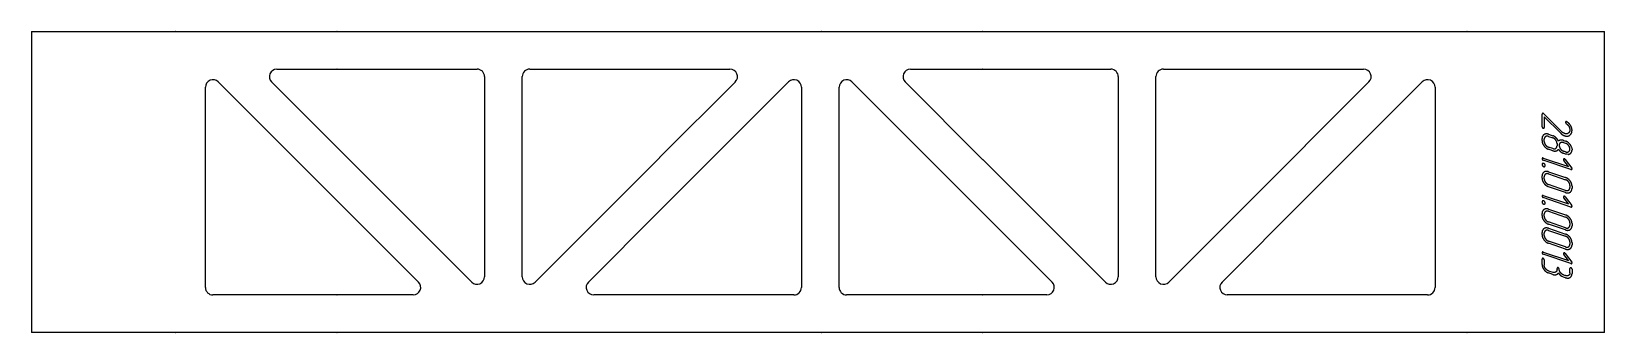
# Model space of a CAD drawing. Header units: millimetres. Extents: x 175 to 2263, y 193 to 593.
import ezdxf

# ---------------------------------------------------------------- set-up
doc = ezdxf.new("R2010")
doc.units = ezdxf.units.MM
doc.linetypes.add('K5LT_BASIC', pattern=[0])
doc.layers.add('Engraving', color=7, linetype='Continuous')

msp = doc.modelspace()

# ---------------------------------------------------------------- linework, layer by layer
at = {"color": 150, "linetype": 'K5LT_BASIC', "lineweight": 25, "true_color": 0x0080ff}
for p, q in [((174.5, 592.6), (174.5, 192.6)), ((174.5, 592.6), (365.9, 592.6)), ((366.1, 592.6), (365.9, 592.6)), ((366.1, 592.6), (580.2, 592.6)), ((580.4, 592.6), (580.2, 592.6)), ((580.4, 592.6), (794.5, 592.6)), ((794.8, 592.6), (794.5, 592.6)), ((794.8, 592.6), (1008.9, 592.6)), ((1009.1, 592.6), (1008.9, 592.6)), ((1009.1, 592.6), (1223.2, 592.6)), ((1223.5, 592.6), (1223.2, 592.6)), ((1223.5, 592.6), (1437.6, 592.6)), ((1437.8, 592.6), (1437.6, 592.6)), ((1437.8, 592.6), (1651.9, 592.6)), ((1652.1, 592.6), (1651.9, 592.6)), ((1652.1, 592.6), (1866.3, 592.6)), ((1866.5, 592.6), (1866.3, 592.6)), ((1866.5, 592.6), (2080.6, 592.6)), ((2080.8, 592.6), (2080.6, 592.6)), ((2080.8, 592.6), (2263.4, 592.6)), ((2263.4, 192.6), (2263.4, 592.6)), ((422.6, 525.6), (580.2, 368)), ((580.2, 438.7), (493.3, 525.6)), ((500.4, 542.6), (580.2, 542.6)), ((580.4, 542.6), (580.2, 542.6)), ((580.4, 542.6), (766.2, 542.6)), ((776.2, 532.6), (776.2, 266.8)), ((826.2, 266.8), (826.2, 532.6)), ((836.2, 542.6), (1008.9, 542.6)), ((1009.1, 542.6), (1008.9, 542.6)), ((1009.1, 542.6), (1102.1, 542.6)), ((1109.2, 525.6), (1009.1, 425.5)), ((1009.1, 354.8), (1179.9, 525.6)), ((1264, 525.6), (1437.6, 352)), ((1437.6, 422.7), (1334.7, 525.6)), ((1341.8, 542.6), (1437.6, 542.6)), ((1437.8, 542.6), (1437.6, 542.6)), ((1437.8, 542.6), (1607.7, 542.6)), ((1617.7, 532.6), (1617.7, 266.8)), ((1667.7, 266.8), (1667.7, 532.6)), ((1677.7, 542.6), (1866.3, 542.6)), ((1866.5, 542.6), (1866.3, 542.6)), ((1866.5, 542.6), (1943.5, 542.6)), ((1950.6, 525.6), (1866.5, 441.4)), ((1866.5, 370.7), (2021.3, 525.6)), ((405.5, 252.6), (405.5, 518.5)), ((1197, 518.5), (1197, 252.6)), ((1247, 252.6), (1247, 518.5)), ((2038.4, 518.5), (2038.4, 252.6)), ((580.2, 438.7), (580.4, 438.5)), ((1866.3, 441.2), (1684.7, 259.7)), ((1866.3, 441.2), (1866.5, 441.4)), ((759.2, 259.7), (580.4, 438.5)), ((1008.9, 425.3), (843.3, 259.7)), ((1008.9, 425.3), (1009.1, 425.5)), ((1437.6, 422.7), (1437.8, 422.5)), ((1600.6, 259.7), (1437.8, 422.5)), ((580.4, 367.8), (580.2, 368)), ((580.4, 367.8), (688.5, 259.7)), ((1755.5, 259.7), (1866.3, 370.5)), ((1866.5, 370.7), (1866.3, 370.5)), ((914, 259.7), (1008.9, 354.6)), ((1009.1, 354.8), (1008.9, 354.6)), ((1437.8, 351.8), (1437.6, 352)), ((1437.8, 351.8), (1529.9, 259.7)), ((580.2, 242.6), (415.5, 242.6)), ((580.2, 242.6), (580.4, 242.6)), ((681.4, 242.6), (580.4, 242.6)), ((1008.9, 242.6), (921.1, 242.6)), ((1008.9, 242.6), (1009.1, 242.6)), ((1187, 242.6), (1009.1, 242.6)), ((1437.6, 242.6), (1257, 242.6)), ((1437.6, 242.6), (1437.8, 242.6)), ((1522.8, 242.6), (1437.8, 242.6)), ((1866.3, 242.6), (1762.5, 242.6)), ((1866.3, 242.6), (1866.5, 242.6)), ((2028.4, 242.6), (1866.5, 242.6)), ((365.9, 192.6), (174.5, 192.6)), ((365.9, 192.6), (366.1, 192.6)), ((580.2, 192.6), (366.1, 192.6)), ((580.2, 192.6), (580.4, 192.6)), ((794.5, 192.6), (580.4, 192.6)), ((794.5, 192.6), (794.8, 192.6)), ((1008.9, 192.6), (794.8, 192.6)), ((1008.9, 192.6), (1009.1, 192.6)), ((1223.2, 192.6), (1009.1, 192.6)), ((1223.2, 192.6), (1223.5, 192.6)), ((1437.6, 192.6), (1223.5, 192.6)), ((1437.6, 192.6), (1437.8, 192.6)), ((1651.9, 192.6), (1437.8, 192.6)), ((1651.9, 192.6), (1652.1, 192.6)), ((1866.3, 192.6), (1652.1, 192.6)), ((1866.3, 192.6), (1866.5, 192.6)), ((2080.6, 192.6), (1866.5, 192.6)), ((2080.6, 192.6), (2080.8, 192.6)), ((2263.4, 192.6), (2080.8, 192.6))]:
    msp.add_line(p, q, dxfattribs=at)
for centre, start, end in [((415.5, 518.5), 45, 180), ((500.4, 532.6), 90, 225), ((766.2, 532.6), 0, 90), ((836.2, 532.6), 90, 180), ((1102.1, 532.6), 315, 90), ((1187, 518.5), 0, 135), ((1257, 518.5), 45, 180), ((1341.8, 532.6), 90, 225), ((1607.7, 532.6), 0, 90), ((1677.7, 532.6), 90, 180), ((1943.5, 532.6), 315, 90), ((2028.4, 518.5), 0, 135), ((415.5, 252.6), 180, 270), ((681.4, 252.6), 270, 45), ((766.2, 266.8), 225, 0), ((836.2, 266.8), 180, 315), ((921.1, 252.6), 135, 270), ((1187, 252.6), 270, 0), ((1257, 252.6), 180, 270), ((1522.8, 252.6), 270, 45), ((1607.7, 266.8), 225, 0), ((1677.7, 266.8), 180, 315), ((1762.5, 252.6), 135, 270), ((2028.4, 252.6), 270, 0)]:
    msp.add_arc(centre, 10, start, end, dxfattribs=at)
at = {"layer": 'Engraving', "color": 150, "linetype": 'K5LT_BASIC', "lineweight": 25, "true_color": 0x0080ff}
for p, q in [((2180.4, 465.9), (2180.4, 482.9)), ((2182.6, 483.3), (2206.3, 459.7)), ((2204.7, 457.9), (2183.3, 479.3)), ((2183.3, 479.3), (2183.3, 464.9)), ((2206.3, 459.7), (2207.4, 458.7)), ((2213, 472.8), (2213.5, 472.5)), ((2180.4, 447.6), (2180.4, 450.4)), ((2183.3, 446.6), (2183.3, 449.4)), ((2188.9, 456), (2194.6, 454.1)), ((2188.9, 453.2), (2194.6, 451.3)), ((2194.6, 437.1), (2188.9, 439)), ((2200.3, 443.6), (2200.3, 440.8)), ((2207.4, 458.7), (2208.4, 458)), ((2208.8, 447.9), (2211.7, 446.9)), ((2208.8, 445), (2211.7, 444)), ((2219.6, 439), (2220.1, 437.3)), ((2181.8, 424.5), (2215.4, 413.1)), ((2218.8, 409.1), (2181.8, 421.7)), ((2194.6, 434.2), (2188.9, 436.1)), ((2211.7, 432.7), (2208.8, 433.7)), ((2211.7, 429.8), (2208.8, 430.8)), ((2215.4, 413.1), (2209.3, 421.3)), ((2211.3, 422.6), (2219.8, 411.2)), ((2212.6, 429.5), (2211.7, 429.8)), ((2213.5, 429.4), (2212.6, 429.5)), ((2215, 429.3), (2213.5, 429.4)), ((2220.1, 437.3), (2220.2, 436.4)), ((2220.2, 436.4), (2220.2, 435.5)), ((2180.4, 397.8), (2180.4, 400.7)), ((2183.3, 396.9), (2183.3, 399.7)), ((2188.9, 406.3), (2211.7, 398.6)), ((2189, 403.4), (2211.7, 395.7)), ((2211.7, 378.6), (2188.9, 386.4)), ((2211.7, 381.5), (2189, 389.2)), ((2217.4, 388.1), (2217.4, 385.3)), ((2220.2, 387.1), (2220.2, 384.3)), ((2181.8, 374.8), (2215.4, 363.4)), ((2218.8, 359.4), (2181.8, 371.9)), ((2188.9, 356.5), (2211.7, 348.8)), ((2215.4, 363.4), (2209.3, 371.5)), ((2211.3, 372.9), (2219.8, 361.5)), ((2180.4, 348.1), (2180.4, 350.9)), ((2183.3, 347.1), (2183.3, 350)), ((2211.7, 328.9), (2188.9, 336.6)), ((2189, 353.7), (2211.7, 346)), ((2211.7, 331.7), (2189, 339.5)), ((2217.4, 338.4), (2217.4, 335.5)), ((2220.2, 337.4), (2220.2, 334.6)), ((2180.4, 322.7), (2180.4, 325.5)), ((2183.3, 321.7), (2183.3, 324.6)), ((2188.9, 331.1), (2211.7, 323.4)), ((2189, 328.3), (2211.7, 320.6)), ((2211.7, 306.3), (2189, 314.1)), ((2181.8, 299.6), (2215.4, 288.2)), ((2218.8, 284.2), (2181.8, 296.8)), ((2211.7, 303.5), (2188.9, 311.2)), ((2215.4, 288.2), (2209.3, 296.4)), ((2211.3, 297.7), (2219.8, 286.3)), ((2217.4, 313), (2217.4, 310.1)), ((2220.2, 312), (2220.2, 309.2)), ((2180.4, 283.2), (2180.4, 290.3)), ((2183.3, 289.3), (2183.3, 282.2)), ((2188.9, 274.6), (2194.6, 272.7)), ((2194.6, 269.8), (2188.9, 271.8)), ((2200.3, 276.4), (2200.3, 277.9)), ((2217.4, 272.1), (2217.4, 277.7)), ((2220.2, 276.8), (2220.2, 271.1)), ((2207.3, 266.9), (2206.8, 267.3)), ((2207.9, 266.7), (2207.3, 266.9)), ((2208.8, 266.4), (2207.9, 266.7)), ((2208.8, 269.3), (2211.7, 268.3)), ((2211.7, 265.5), (2208.8, 266.4))]:
    msp.add_line(p, q, dxfattribs=at)
for points in [[(2180.9, 483.7), (2180.4, 483.4), (2180.4, 482.9)], [(2182, 483.8), (2181.4, 484), (2180.9, 483.7)], [(2182.6, 483.3), (2182.4, 483.6), (2182, 483.8)], [(2180.4, 465.9), (2180.4, 465.2), (2180.9, 464.7)], [(2180.9, 464.7), (2181.3, 464.2), (2181.8, 464)], [(2181.8, 464), (2182.4, 463.8), (2182.8, 464.1)], [(2182.8, 464.1), (2183.3, 464.4), (2183.3, 464.9)], [(2212, 472.7), (2211.6, 472.4), (2211.6, 471.8)], [(2211.6, 471.8), (2211.7, 471.3), (2211.8, 470.9)], [(2211.8, 470.9), (2212.1, 470.5), (2212.5, 470.2)], [(2213, 472.8), (2212.3, 473), (2212, 472.7)], [(2212.5, 470.2), (2215.1, 468.2), (2216.2, 466.2)], [(2218.7, 467), (2216.9, 470.2), (2213.5, 472.5)], [(2216.2, 466.2), (2217.3, 464.1), (2217.3, 462.1)], [(2217.3, 462.1), (2217.3, 460.7), (2216.8, 459.5)], [(2217.5, 455), (2220.2, 457.2), (2220.2, 461.3)], [(2220.2, 461.3), (2220.2, 464.3), (2218.7, 467)], [(2182.9, 455.5), (2180.4, 453.7), (2180.4, 450.4)], [(2180.4, 447.6), (2180.4, 444), (2182.9, 440.7)], [(2188.9, 456), (2185.4, 457.3), (2182.9, 455.5)], [(2182.9, 440.7), (2185.4, 437.3), (2188.9, 436.1)], [(2185, 452.8), (2183.3, 451.7), (2183.3, 449.4)], [(2183.3, 446.6), (2183.3, 444.2), (2184.9, 442)], [(2184.9, 442), (2186.6, 439.8), (2188.9, 439)], [(2188.9, 453.2), (2186.6, 454), (2185, 452.8)], [(2198.8, 451.5), (2196.8, 453.4), (2194.6, 454.1)], [(2198.6, 448.2), (2197, 450.5), (2194.6, 451.3)], [(2200.3, 443.6), (2200.3, 446), (2198.6, 448.2)], [(2198.6, 437.3), (2200.3, 438.4), (2200.3, 440.8)], [(2202.2, 447), (2200.8, 449.6), (2198.8, 451.5)], [(2205.1, 448.3), (2203.4, 448), (2202.2, 447)], [(2204.8, 444.7), (2203.2, 443.6), (2203.2, 441.3)], [(2203.2, 441.3), (2203.2, 439), (2204.8, 436.7)], [(2204.7, 457.9), (2206.4, 456.2), (2207.7, 455.3)], [(2208.8, 445), (2206.5, 445.8), (2204.8, 444.7)], [(2208.8, 447.9), (2206.8, 448.5), (2205.1, 448.3)], [(2207.7, 455.3), (2209.1, 454.5), (2210.5, 454)], [(2210.5, 456.9), (2209.4, 457.3), (2208.4, 458)], [(2215.3, 457.6), (2213.3, 455.9), (2210.5, 456.9)], [(2210.5, 454), (2214.5, 452.6), (2217.5, 455)], [(2217.8, 442.3), (2215, 445.8), (2211.7, 446.9)], [(2215.7, 441), (2214.1, 443.2), (2211.7, 444)], [(2216.8, 459.5), (2216.2, 458.3), (2215.3, 457.6)], [(2217.4, 436.4), (2217.4, 438.8), (2215.7, 441)], [(2219.6, 439), (2219, 440.7), (2217.8, 442.3)], [(2180.8, 424.5), (2180.4, 423.8), (2180.4, 423.6)], [(2180.4, 423.6), (2180.4, 423), (2180.8, 422.4)], [(2181.8, 424.5), (2181.1, 424.8), (2180.8, 424.5)], [(2180.8, 422.4), (2181.2, 421.9), (2181.8, 421.7)], [(2194.6, 437.1), (2197, 436.3), (2198.6, 437.3)], [(2194.6, 434.2), (2197, 433.4), (2199.1, 434)], [(2199.1, 434), (2201.3, 434.6), (2202.2, 436.2)], [(2202.2, 436.2), (2203.5, 434.2), (2205.1, 432.8)], [(2204.8, 436.7), (2206.4, 434.5), (2208.8, 433.7)], [(2205.1, 432.8), (2206.7, 431.5), (2208.8, 430.8)], [(2209.3, 423.3), (2208.8, 423), (2208.8, 422.4)], [(2208.8, 422.4), (2208.8, 421.9), (2209.3, 421.3)], [(2210.3, 423.3), (2209.7, 423.6), (2209.3, 423.3)], [(2211.3, 422.6), (2210.5, 423.3), (2210.3, 423.3)], [(2211.7, 432.7), (2214.1, 431.9), (2215.7, 433)], [(2215, 429.3), (2216.5, 429.4), (2217.7, 430.2)], [(2215.7, 433), (2217.4, 434), (2217.4, 436.4)], [(2217.7, 430.2), (2220.2, 432), (2220.2, 435.5)], [(2181, 417.2), (2180.4, 416.9), (2180.4, 415.9)], [(2180.4, 415.9), (2180.4, 414.9), (2181.1, 414.1)], [(2182.9, 405.7), (2180.4, 403.9), (2180.4, 400.7)], [(2180.4, 397.8), (2180.4, 394.3), (2182.9, 390.9)], [(2182.6, 417.3), (2181.7, 417.6), (2181, 417.2)], [(2181.1, 414.1), (2181.8, 413.3), (2182.6, 413)], [(2183.9, 416.3), (2183, 417.1), (2182.6, 417.3)], [(2182.6, 413), (2183.3, 412.8), (2184, 413.2)], [(2188.9, 406.3), (2185.4, 407.5), (2182.9, 405.7)], [(2185, 403.1), (2183.3, 401.9), (2183.3, 399.7)], [(2184.7, 414.4), (2184.7, 415.5), (2183.9, 416.3)], [(2184, 413.2), (2184.7, 413.7), (2184.7, 414.4)], [(2189, 403.4), (2186.7, 404.2), (2185, 403.1)], [(2217.7, 394.1), (2215.1, 397.4), (2211.7, 398.6)], [(2218.8, 409.1), (2219.4, 408.9), (2219.8, 409.2)], [(2220.2, 410.1), (2220.2, 410.7), (2219.8, 411.2)], [(2219.8, 409.2), (2220.2, 409.5), (2220.2, 410.1)], [(2182.9, 390.9), (2185.5, 387.6), (2188.9, 386.4)], [(2183.3, 396.9), (2183.3, 394.5), (2184.9, 392.3)], [(2184.9, 392.3), (2186.5, 390), (2189, 389.2)], [(2215.7, 392.7), (2214, 394.9), (2211.7, 395.7)], [(2211.7, 381.5), (2214, 380.7), (2215.7, 381.8)], [(2211.7, 378.6), (2215.2, 377.4), (2217.7, 379.1)], [(2217.4, 388.1), (2217.4, 390.5), (2215.7, 392.7)], [(2215.7, 381.8), (2217.4, 382.9), (2217.4, 385.3)], [(2220.2, 387.1), (2220.2, 390.7), (2217.7, 394.1)], [(2217.7, 379.1), (2220.2, 380.8), (2220.2, 384.3)], [(2180.8, 374.7), (2180.4, 374.1), (2180.4, 373.8)], [(2180.4, 373.8), (2180.4, 373.2), (2180.8, 372.7)], [(2181, 367.5), (2180.4, 367.1), (2180.4, 366.1)], [(2180.4, 366.1), (2180.4, 365.1), (2181.1, 364.3)], [(2182.9, 356), (2180.4, 354.2), (2180.4, 350.9)], [(2181.8, 374.8), (2181.1, 375), (2180.8, 374.7)], [(2180.8, 372.7), (2181.2, 372.2), (2181.8, 371.9)], [(2182.6, 367.5), (2181.7, 367.8), (2181, 367.5)], [(2181.1, 364.3), (2181.8, 363.5), (2182.6, 363.3)], [(2183.9, 366.6), (2183, 367.4), (2182.6, 367.5)], [(2182.6, 363.3), (2183.3, 363), (2184, 363.5)], [(2188.9, 356.5), (2185.4, 357.8), (2182.9, 356)], [(2184.7, 364.7), (2184.7, 365.7), (2183.9, 366.6)], [(2184, 363.5), (2184.7, 363.9), (2184.7, 364.7)], [(2209.3, 373.5), (2208.8, 373.2), (2208.8, 372.6)], [(2208.8, 372.6), (2208.8, 372.1), (2209.3, 371.5)], [(2210.3, 373.6), (2209.7, 373.8), (2209.3, 373.5)], [(2211.3, 372.9), (2210.5, 373.5), (2210.3, 373.6)], [(2218.8, 359.4), (2219.4, 359.2), (2219.8, 359.5)], [(2220.2, 360.3), (2220.2, 360.9), (2219.8, 361.5)], [(2219.8, 359.5), (2220.2, 359.8), (2220.2, 360.3)], [(2180.4, 348.1), (2180.4, 344.5), (2182.9, 341.2)], [(2182.9, 341.2), (2185.5, 337.8), (2188.9, 336.6)], [(2185, 353.3), (2183.3, 352.2), (2183.3, 350)], [(2183.3, 347.1), (2183.3, 344.8), (2184.9, 342.6)], [(2184.9, 342.6), (2186.5, 340.3), (2189, 339.5)], [(2189, 353.7), (2186.7, 354.5), (2185, 353.3)], [(2217.7, 344.3), (2215.1, 347.7), (2211.7, 348.8)], [(2215.7, 342.9), (2214, 345.2), (2211.7, 346)], [(2217.4, 338.4), (2217.4, 340.7), (2215.7, 342.9)], [(2215.7, 332.1), (2217.4, 333.2), (2217.4, 335.5)], [(2220.2, 337.4), (2220.2, 341), (2217.7, 344.3)], [(2217.7, 329.4), (2220.2, 331.1), (2220.2, 334.6)], [(2182.9, 330.6), (2180.4, 328.8), (2180.4, 325.5)], [(2180.4, 322.7), (2180.4, 319.1), (2182.9, 315.8)], [(2188.9, 331.1), (2185.4, 332.4), (2182.9, 330.6)], [(2182.9, 315.8), (2185.5, 312.4), (2188.9, 311.2)], [(2185, 327.9), (2183.3, 326.8), (2183.3, 324.6)], [(2183.3, 321.7), (2183.3, 319.4), (2184.9, 317.2)], [(2184.9, 317.2), (2186.5, 314.9), (2189, 314.1)], [(2189, 328.3), (2186.7, 329.1), (2185, 327.9)], [(2211.7, 331.7), (2214, 330.9), (2215.7, 332.1)], [(2211.7, 328.9), (2215.2, 327.7), (2217.7, 329.4)], [(2217.7, 318.9), (2215.1, 322.3), (2211.7, 323.4)], [(2215.7, 317.5), (2214, 319.8), (2211.7, 320.6)], [(2217.4, 313), (2217.4, 315.3), (2215.7, 317.5)], [(2220.2, 312), (2220.2, 315.6), (2217.7, 318.9)], [(2180.8, 299.6), (2180.4, 299), (2180.4, 298.7)], [(2180.4, 298.7), (2180.4, 298.1), (2180.8, 297.6)], [(2181.8, 299.6), (2181.1, 299.9), (2180.8, 299.6)], [(2180.8, 297.6), (2181.2, 297), (2181.8, 296.8)], [(2209.3, 298.4), (2208.8, 298.1), (2208.8, 297.5)], [(2208.8, 297.5), (2208.8, 297), (2209.3, 296.4)], [(2210.3, 298.5), (2209.7, 298.7), (2209.3, 298.4)], [(2211.3, 297.7), (2210.5, 298.4), (2210.3, 298.5)], [(2211.7, 306.3), (2214, 305.5), (2215.7, 306.7)], [(2211.7, 303.5), (2215.2, 302.3), (2217.7, 304)], [(2215.7, 306.7), (2217.4, 307.8), (2217.4, 310.1)], [(2217.7, 304), (2220.2, 305.7), (2220.2, 309.2)], [(2180.8, 291.2), (2180.4, 290.9), (2180.4, 290.3)], [(2180.4, 283.2), (2180.4, 279.6), (2182.9, 276.3)], [(2181.8, 291.2), (2181.3, 291.4), (2180.8, 291.2)], [(2182.7, 290.6), (2182.2, 291.1), (2181.8, 291.2)], [(2183.3, 289.3), (2183.3, 290), (2182.7, 290.6)], [(2182.9, 276.3), (2185.4, 273), (2188.9, 271.8)], [(2184.9, 277.6), (2183.3, 279.8), (2183.3, 282.2)], [(2188.9, 274.6), (2186.6, 275.4), (2184.9, 277.6)], [(2198.6, 273), (2197, 271.9), (2194.6, 272.7)], [(2200.3, 276.4), (2200.3, 274), (2198.6, 273)], [(2199.1, 269.6), (2201.2, 270.2), (2202.2, 271.8)], [(2200.7, 278.8), (2200.3, 278.5), (2200.3, 277.9)], [(2201.7, 278.8), (2201.2, 279), (2200.7, 278.8)], [(2202.6, 278.1), (2202, 278.7), (2201.7, 278.8)], [(2202.2, 271.8), (2203.6, 269.7), (2205.1, 268.5)], [(2203.2, 276.9), (2203.2, 277.6), (2202.6, 278.1)], [(2204.8, 272.3), (2203.2, 274.5), (2203.2, 276.9)], [(2208.8, 269.3), (2206.5, 270.1), (2204.8, 272.3)], [(2217.4, 272.1), (2217.4, 269.6), (2215.7, 268.6)], [(2217.8, 278.7), (2217.4, 278.4), (2217.4, 277.7)], [(2218.8, 278.7), (2218.2, 278.9), (2217.8, 278.7)], [(2218.8, 284.2), (2219.4, 284), (2219.8, 284.3)], [(2219.7, 278), (2219.1, 278.6), (2218.8, 278.7)], [(2220.2, 276.8), (2220.2, 277.5), (2219.7, 278)], [(2220.2, 285.2), (2220.2, 285.8), (2219.8, 286.3)], [(2219.8, 284.3), (2220.2, 284.6), (2220.2, 285.2)], [(2194.6, 269.8), (2197, 269), (2199.1, 269.6)], [(2205.1, 268.5), (2206, 267.7), (2206.8, 267.3)], [(2215.7, 268.6), (2214, 267.5), (2211.7, 268.3)], [(2211.7, 265.5), (2215.3, 264.2), (2217.7, 265.9)], [(2217.7, 265.9), (2220.2, 267.5), (2220.2, 271.1)]]:
    msp.add_open_spline(points, degree=2, dxfattribs=at)

doc.saveas('drawing.dxf')
